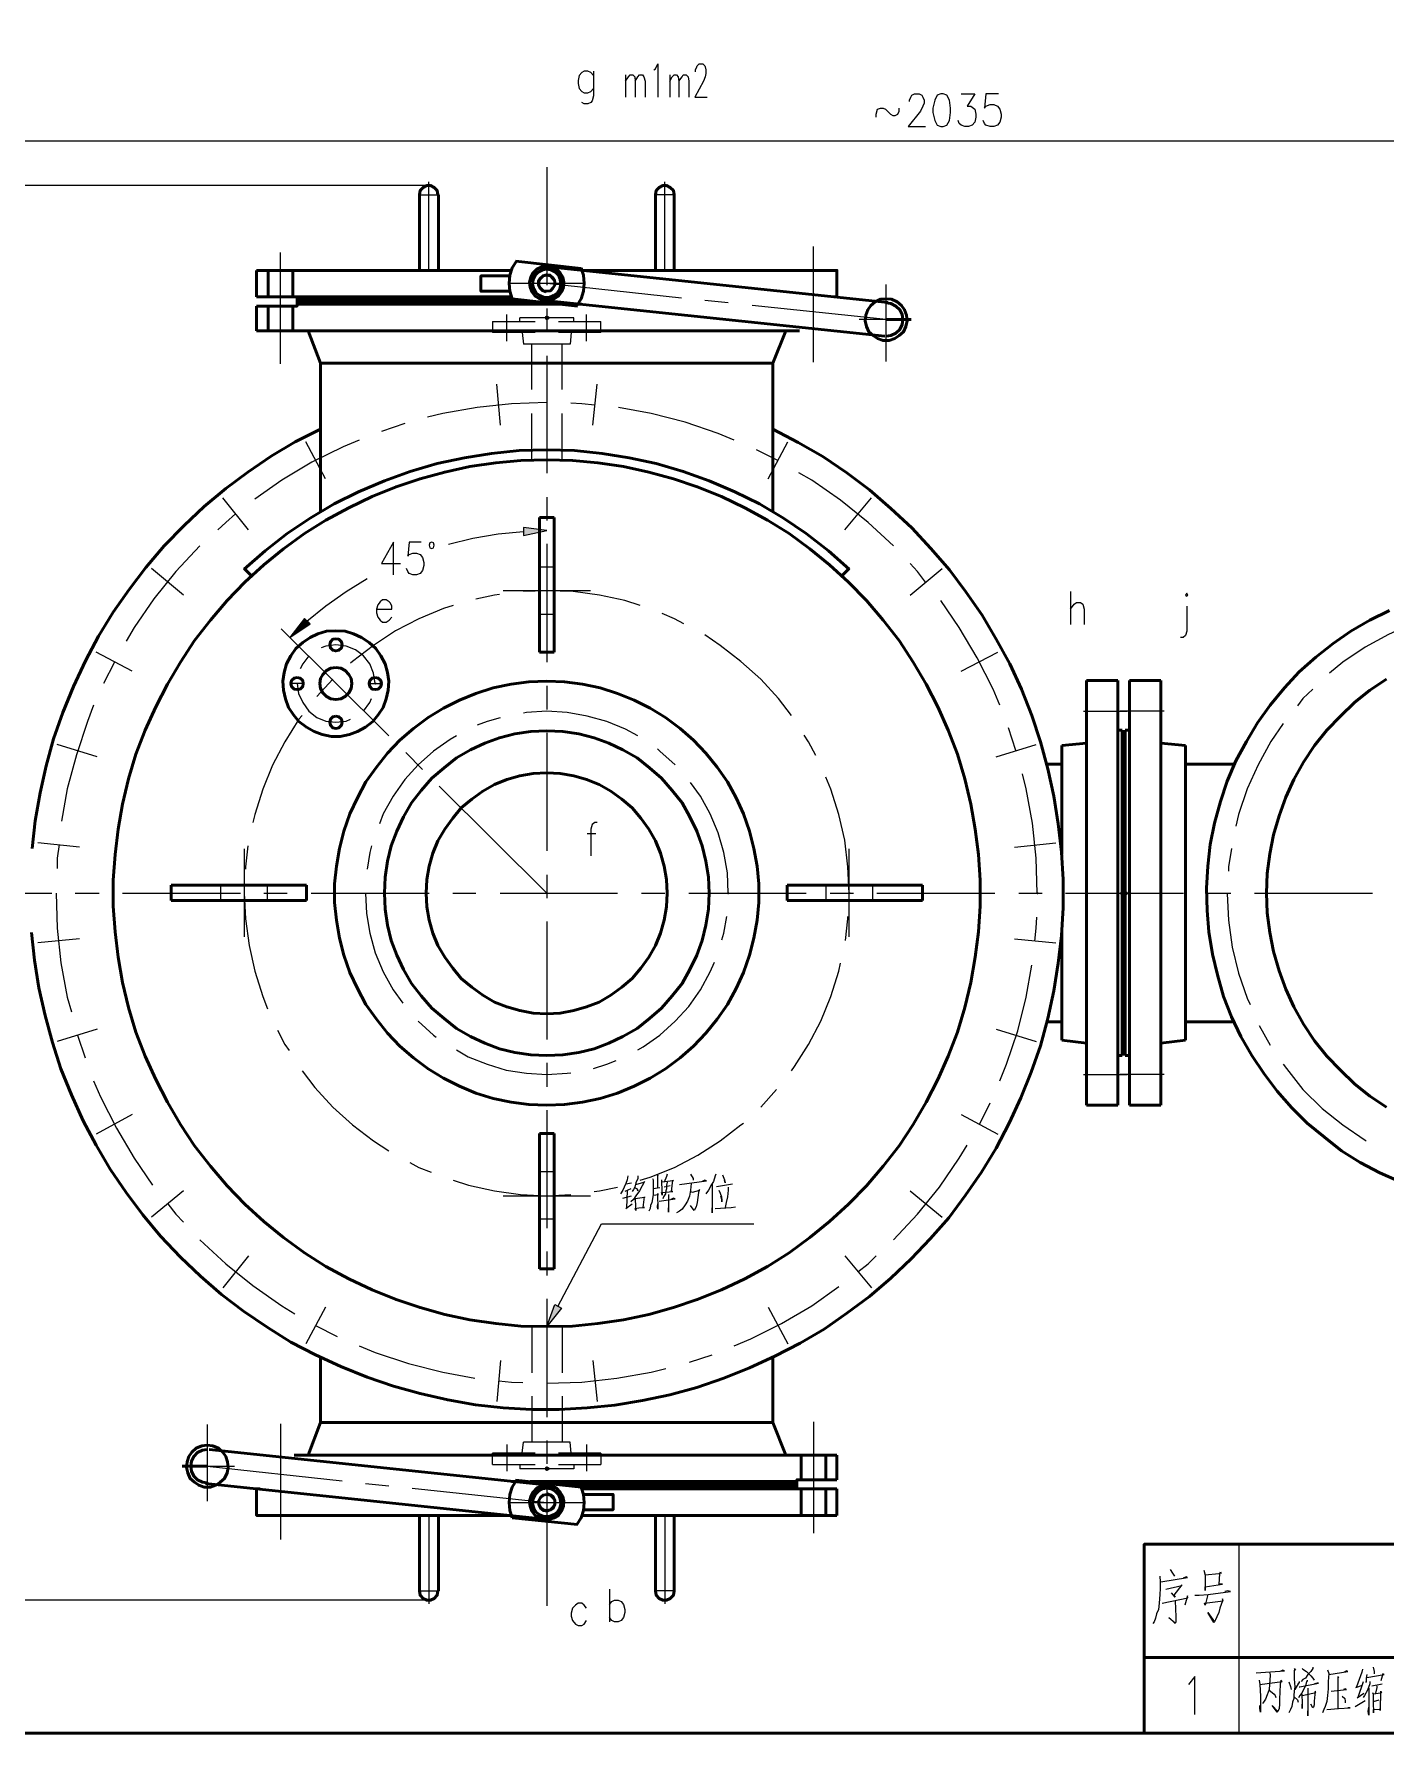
# Model space of a CAD drawing. Header units: millimetres. Extents: x -892 to 4698, y -3687 to 4524.
# Drawn here: x -79 to 1353, y -3685 to -1884 of the extents above; entities that cross this region are included whole.
import ezdxf

# ---------------------------------------------------------------- set-up
doc = ezdxf.new("R2010")
doc.units = ezdxf.units.MM
doc.layers.add('1', color=7, linetype='Continuous')

msp = doc.modelspace()

# ---------------------------------------------------------------- hatches: boundary and pattern name
h = msp.add_hatch(color=0)
h.dxf.hatch_style = 2
h.paths.add_polyline_path([(464.6, -2187.5), (462.6, -2186.2), (462.6, -2183.6), (464.6, -2182.3), (467.2, -2183.6), (467.2, -2186.2)])
h = msp.add_hatch(color=0)
h.dxf.hatch_style = 2
h.paths.add_polyline_path([(439.8, -2407.1), (439.8, -2415.6), (464.6, -2410.4)])
h = msp.add_hatch(color=0)
h.dxf.hatch_style = 2
h.paths.add_polyline_path([(213.7, -2509.4), (207.8, -2503.5), (192.2, -2523.7)])
h = msp.add_hatch(color=0)
h.dxf.hatch_style = 2
h.paths.add_polyline_path([(282.8, -2573.9), (282.1, -2573.3), (282.1, -2572), (282.8, -2571.3), (284.1, -2572), (284.1, -2573.3)])
h = msp.add_hatch(color=0)
h.dxf.hatch_style = 2
h.paths.add_polyline_path([(656.8, -2796.2), (656.2, -2795.5), (656.2, -2794.2), (656.8, -2793.6), (658.1, -2794.2), (658.1, -2795.5)])
h = msp.add_hatch(color=0)
h.dxf.hatch_style = 2
h.paths.add_polyline_path([(785.2, -2796.2), (784.6, -2795.5), (784.6, -2794.2), (785.2, -2793.6), (786.5, -2794.2), (786.5, -2795.5)])
h = msp.add_hatch(color=0)
h.dxf.hatch_style = 2
h.paths.add_polyline_path([(984.6, -2796.2), (984, -2795.5), (984, -2794.2), (984.6, -2793.6), (985.9, -2794.2), (985.9, -2795.5)])
h = msp.add_hatch(color=0)
h.dxf.hatch_style = 2
h.paths.add_polyline_path([(1074.6, -2797.5), (1072.6, -2796.2), (1072.6, -2793.6), (1074.6, -2792.3), (1077.2, -2793.6), (1077.2, -2796.2)])
h = msp.add_hatch(color=0)
h.dxf.hatch_style = 2
h.paths.add_polyline_path([(1077.8, -2797.5), (1075.9, -2796.2), (1075.9, -2793.6), (1077.8, -2792.3), (1080.4, -2793.6), (1080.4, -2796.2)])
h = msp.add_hatch(color=0)
h.dxf.hatch_style = 2
h.paths.add_polyline_path([(480.2, -3234.8), (464.6, -3254.3), (473.1, -3230.8)])
h = msp.add_hatch(color=0)
h.dxf.hatch_style = 2
h.paths.add_polyline_path([(464.6, -3407.5), (462.6, -3406.2), (462.6, -3403.5), (464.6, -3402.2), (467.2, -3403.5), (467.2, -3406.2)])

# ---------------------------------------------------------------- linework, layer by layer
at = {"layer": '1', "color": 0, "lineweight": 50}
for points in [[(-891.6, -3685.1), (-891.6, 4523.8), (4698, 4523.8), (4698, -3685.1), (-891.6, -3685.1)], [(349.2, -2054.5), (348.6, -2050), (345.3, -2046.7), (341.4, -2044.7), (337.5, -2044.7), (333.6, -2046.7), (330.3, -2050), (329.7, -2054.5)], [(599.5, -2054.5), (598.8, -2050), (595.6, -2046.7), (591.7, -2044.7), (587.8, -2044.7), (583.8, -2046.7), (580.6, -2050), (579.9, -2054.5)], [(329.7, -2134.7), (329.7, -2054.5)], [(349.9, -2134.7), (349.9, -2054.5)], [(579.9, -2134.7), (579.9, -2054.5)], [(599.5, -2134.7), (599.5, -2054.5)], [(432.6, -2124.9), (428.1, -2132.1), (425.5, -2139.9), (424.8, -2148.4), (425.5, -2156.8), (428.1, -2164.7)], [(501.1, -2132.7), (432, -2124.9)], [(157, -2162.7), (157, -2134.7)], [(427.4, -2134.7), (157, -2134.7)], [(169.4, -2162.7), (169.4, -2134.7)], [(195.4, -2162.7), (195.4, -2134.7)], [(425.5, -2140.5), (394.8, -2140.5), (394.8, -2156.8), (425.5, -2156.8)], [(464.6, -2130.1), (459.4, -2130.8), (454.2, -2133.4), (450.2, -2137.3), (447.6, -2141.9), (446.3, -2147.1), (447, -2152.3), (448.9, -2157.5), (452.2, -2162.1), (456.8, -2164.7), (462, -2166.6), (467.2, -2166.6), (472.4, -2164.7), (477, -2162.1), (480.2, -2157.5), (482.2, -2152.3), (482.8, -2147.1), (481.5, -2141.9), (478.9, -2137.3), (475, -2133.4), (469.8, -2130.8), (464.6, -2130.1)], [(480.2, -2141.9), (466.5, -2131.4), (450.9, -2138.6), (448.9, -2155.5), (462.6, -2166), (478.9, -2158.8)], [(464.6, -2133.4), (460, -2134), (455.5, -2136.6), (452.2, -2139.9), (450.2, -2144.5), (449.6, -2149.7), (450.9, -2154.2), (453.5, -2158.8), (457.4, -2161.4), (462, -2163.4), (467.2, -2163.4), (471.7, -2161.4), (475.7, -2158.8), (478.3, -2154.2), (479.6, -2149.7), (478.9, -2144.5), (477, -2139.9), (473.7, -2136.6), (469.1, -2134), (464.6, -2133.4)], [(464.6, -2139.9), (460.7, -2140.5), (458.1, -2143.2), (456.1, -2146.4), (456.1, -2150.3), (458.1, -2153.6), (460.7, -2156.2), (464.6, -2156.8), (468.5, -2156.2), (471.1, -2153.6), (473.1, -2150.3), (473.1, -2146.4), (471.1, -2143.2), (468.5, -2140.5), (464.6, -2139.9)], [(826.3, -2168.6), (466.5, -2130.8)], [(480.2, -2141.9), (478.9, -2158.8)], [(496.5, -2171.8), (501.1, -2164.7), (503.7, -2156.8), (504.3, -2148.4), (503.7, -2139.9), (501.1, -2132.1)], [(502.4, -2134.7), (772.2, -2134.7), (772.2, -2162.7), (768.9, -2162.7)], [(427.4, -2162.7), (157, -2162.7)], [(157, -2172.5), (200, -2172.5), (200, -2167.9)], [(157, -2198.6), (157, -2172.5)], [(169.4, -2198.6), (169.4, -2172.5)], [(195.4, -2198.6), (195.4, -2172.5)], [(200, -2166), (200, -2162.7)], [(454.2, -2167.9), (200, -2167.9), (200, -2166), (435.3, -2166)], [(224.8, -2170.5), (200, -2170.5)], [(482.8, -2170.5), (224.8, -2170.5)], [(497.2, -2172.5), (428.1, -2164.7)], [(823, -2204.4), (462.6, -2166.6)], [(501.7, -2170.5), (497.8, -2170.5)], [(824.3, -2164.7), (818.5, -2165.3), (812.6, -2167.9), (808, -2171.8), (804.8, -2176.4), (802.8, -2182.3), (802.2, -2188.1), (803.5, -2194), (806.1, -2199.9), (810.6, -2203.8), (815.2, -2207), (821.1, -2209), (827.6, -2209), (833.4, -2207), (838, -2203.8), (842.6, -2199.9), (845.2, -2194), (846.5, -2188.1), (845.8, -2182.3), (843.9, -2176.4), (840.6, -2171.8), (836, -2167.9), (830.2, -2165.3), (824.3, -2164.7)], [(824.3, -2204.4), (829.5, -2203.8), (834.7, -2201.2), (838.7, -2197.2), (841.3, -2192), (841.9, -2186.8), (841.3, -2181.6), (838.7, -2176.4), (834.7, -2172.5), (829.5, -2169.9), (824.3, -2169.2)], [(824.3, -2186.8), (851, -2186.8)], [(196.7, -2198.6), (157, -2198.6)], [(196.7, -2198.6), (464.6, -2198.6)], [(211.7, -2198.6), (224.8, -2233.1), (464.6, -2233.1), (704.4, -2233.1), (718.1, -2198.6)], [(732.4, -2198.6), (464.6, -2198.6)], [(224.8, -2390.8), (224.8, -2233.1)], [(704.4, -2390.8), (704.4, -2233.1)], [(-81.5, -2836.6), (-78.3, -2865.9), (-73.7, -2895.2), (-67.2, -2924.5), (-59.4, -2953.2), (-50.3, -2981.2), (-39.2, -3008.6), (-26.8, -3036), (-13.1, -3062.1), (1.9, -3087.5), (18.8, -3112.2), (36.4, -3135.7), (55.3, -3158.5), (76.2, -3180.7), (97.7, -3200.9), (119.8, -3220.4), (143.3, -3238), (168.1, -3255), (193.5, -3270.6), (219.5, -3284.3), (246.3, -3296.7), (274.3, -3307.7), (302.3, -3317.5), (330.3, -3325.3), (359.7, -3331.9), (389, -3337.1), (418.3, -3340.3), (448.3, -3342.3), (477.6, -3342.3), (507.6, -3340.3), (536.9, -3337.7), (566.2, -3332.5), (594.9, -3326.6), (623.6, -3318.8), (652.3, -3309.1), (679.6, -3298), (706.4, -3285.6), (733.1, -3271.9), (758.5, -3256.9), (782.6, -3240), (806.7, -3222.4), (829.5, -3202.8), (851, -3182.6), (871.2, -3161.1), (890.8, -3139), (908.4, -3114.8), (925.3, -3090.7), (941, -3065.3), (954.7, -3038.6), (967, -3011.9), (978.1, -2984.5), (987.9, -2956.5), (995.7, -2927.8), (1002.2, -2898.5), (1006.8, -2869.2), (1010.1, -2839.8), (1012, -2810.5), (1012, -2780.5), (1010.1, -2751.2), (1006.8, -2721.2), (1002.2, -2691.9), (995.7, -2663.2), (987.9, -2634.5), (978.8, -2606.5), (967.7, -2578.5), (955.3, -2551.8), (941, -2525.7), (926, -2500.3), (909, -2475.5), (891.4, -2452.1), (871.9, -2429.3), (851.7, -2407.7), (829.5, -2386.9), (806.7, -2367.3), (782.6, -2349.1), (757.2, -2332.1), (731.1, -2317.2), (704.4, -2302.8)], [(224.8, -2302.8), (198, -2316.5), (172.6, -2331.5), (147.9, -2348.4), (124.4, -2366), (101.6, -2384.9), (80.1, -2405.1), (59.2, -2426.6), (39.7, -2449.5), (22.1, -2472.9), (5.1, -2497), (-10.5, -2522.4), (-24.2, -2548.5), (-37.2, -2575.9), (-48.3, -2603.3), (-58.1, -2631.3), (-65.9, -2660), (-72.4, -2688.6), (-77.6, -2718), (-80.9, -2747.3)], [(464.6, -2335.4), (437.2, -2336.1), (410.5, -2338.7), (383.1, -2342.6), (356.4, -2348.4), (330.3, -2355.6), (304.9, -2364.1), (279.5, -2374.5), (254.7, -2386.2), (230.6, -2399.3), (207.8, -2413.6), (185.7, -2429.9), (164.8, -2446.8), (144.6, -2465.1), (125.7, -2484.6), (108.1, -2505.5), (91.2, -2527), (76.2, -2549.8), (62.5, -2573.3), (50.1, -2597.4), (39, -2622.2), (29.2, -2647.6), (21.4, -2673.6), (14.9, -2700.4), (10.3, -2727.1), (7.1, -2753.8), (5.1, -2781.2), (5.1, -2808.5), (7.1, -2835.9), (10.3, -2862.6), (14.9, -2889.4), (21.4, -2916.1), (29.2, -2942.1), (39, -2967.6), (50.1, -2992.3), (62.5, -3016.4), (76.2, -3039.9), (91.2, -3062.7), (108.1, -3084.2), (125.7, -3105.1), (144.6, -3124.6), (164.8, -3142.9), (185.7, -3159.8), (207.8, -3176.1), (230.6, -3190.4), (254.7, -3203.5), (279.5, -3215.2), (304.9, -3225.6), (330.3, -3234.1), (356.4, -3241.3), (383.1, -3247.1), (410.5, -3251), (437.2, -3253.7), (464.6, -3254.3), (492, -3253.7), (518.7, -3251), (546, -3247.1), (572.8, -3241.3), (598.8, -3234.1), (624.2, -3225.6), (649.7, -3215.2), (674.4, -3203.5), (698.5, -3190.4), (721.4, -3176.1), (743.5, -3159.8), (764.4, -3142.9), (784.6, -3124.6), (803.5, -3105.1), (821.1, -3084.2), (838, -3062.7), (853, -3039.9), (866.7, -3016.4), (879.1, -2992.3), (890.1, -2967.6), (899.9, -2942.1), (907.7, -2916.1), (914.3, -2889.4), (918.8, -2862.6), (922.1, -2835.9), (924, -2808.5), (924, -2781.2), (922.1, -2753.8), (918.8, -2727.1), (914.3, -2700.4), (907.7, -2673.6), (899.9, -2647.6), (890.1, -2622.2), (879.1, -2597.4), (866.7, -2573.3), (853, -2549.8), (838, -2527), (821.1, -2505.5), (803.5, -2484.6), (784.6, -2465.1), (764.4, -2446.8), (743.5, -2429.9), (721.4, -2413.6), (698.5, -2399.3), (674.4, -2386.2), (649.7, -2374.5), (624.2, -2364.1), (598.8, -2355.6), (572.8, -2348.4), (546, -2342.6), (518.7, -2338.7), (492, -2336.1), (464.6, -2335.4)], [(464.6, -2325), (435.3, -2325.6), (405.9, -2328.9), (377.3, -2333.5), (348.6, -2339.3), (319.9, -2347.8), (292.5, -2357.6), (265.2, -2369.3), (239.1, -2382.3), (213.7, -2397.3), (189.6, -2413.6), (166.1, -2431.9), (143.9, -2451.4)], [(785.2, -2451.4), (763.1, -2431.9), (739.6, -2413.6), (715.5, -2397.3), (690.1, -2382.3), (664, -2369.3), (636.6, -2357.6), (609.3, -2347.8), (580.6, -2339.3), (551.9, -2333.5), (523.2, -2328.9), (493.9, -2325.6), (464.6, -2325)], [(456.8, -2396.7), (472.4, -2396.7)], [(456.8, -2396.7), (456.8, -2539.4)], [(472.4, -2396.7), (472.4, -2539.4)], [(143.9, -2450.8), (151.1, -2457.9)], [(785.2, -2450.8), (778, -2457.9)], [(1358.1, -2495.1), (1337.2, -2505.5), (1317, -2517.2), (1298.1, -2530.3), (1279.9, -2544.6), (1262.3, -2560.2), (1246.6, -2577.2), (1231.6, -2595.4), (1217.9, -2614.3), (1206.2, -2633.9), (1195.1, -2654.7), (1186, -2676.2), (1178.8, -2697.8), (1172.3, -2720.6), (1167.8, -2743.4), (1165.2, -2766.2), (1163.9, -2789.6), (1164.5, -2813.1), (1166.5, -2835.9), (1170.4, -2859.4), (1175.6, -2881.5), (1182.1, -2904.3), (1190.6, -2925.8), (1200.4, -2946.7), (1212.1, -2966.9), (1225.1, -2986.5), (1238.8, -3004.7), (1254.4, -3022.3), (1270.7, -3038.6), (1289, -3053.6), (1307.2, -3067.9), (1326.8, -3080.3), (1347.6, -3091.4), (1368.5, -3100.5)], [(241, -2516.6), (231.3, -2517.2), (222.1, -2519.8), (213.7, -2523.7), (205.9, -2529), (198.7, -2535.5), (193.5, -2543.3), (188.9, -2551.8), (186.3, -2560.9), (185, -2570), (185.7, -2579.8), (187.6, -2588.9), (190.9, -2598), (196.1, -2605.9), (201.9, -2613), (209.8, -2618.9), (218.2, -2623.5), (226.7, -2626.7), (236.5, -2628.7), (245.6, -2628.7), (255.4, -2626.7), (263.9, -2623.5), (272.3, -2618.9), (280.1, -2613), (286, -2605.9), (291.2, -2598), (294.5, -2588.9), (296.4, -2579.8), (297.1, -2570), (295.8, -2560.9), (293.2, -2551.8), (288.6, -2543.3), (283.4, -2535.5), (276.2, -2529), (268.4, -2523.7), (259.9, -2519.8), (250.8, -2517.2), (241, -2516.6)], [(241, -2525.1), (237.8, -2525.7), (235.2, -2528.3), (234.5, -2531.6), (235.2, -2534.8), (237.8, -2537.4), (241, -2538.1), (244.3, -2537.4), (246.9, -2534.8), (247.6, -2531.6), (246.9, -2528.3), (244.3, -2525.7), (241, -2525.1)], [(456.8, -2539.4), (472.4, -2539.4)], [(241, -2555.7), (235.8, -2556.3), (231.3, -2558.9), (227.4, -2562.9), (224.8, -2567.4), (224.1, -2572.6), (224.8, -2577.8), (227.4, -2582.4), (231.3, -2586.3), (235.8, -2588.9), (241, -2589.6), (246.3, -2588.9), (250.8, -2586.3), (254.7, -2582.4), (257.3, -2577.8), (258, -2572.6), (257.3, -2567.4), (254.7, -2562.9), (250.8, -2558.9), (246.3, -2556.3), (241, -2555.7)], [(200, -2566.1), (196.7, -2566.8), (194.1, -2569.4), (193.5, -2572.6), (194.1, -2575.9), (196.7, -2578.5), (200, -2579.1), (203.2, -2578.5), (205.9, -2575.9), (206.5, -2572.6), (205.9, -2569.4), (203.2, -2566.8), (200, -2566.1)], [(464.6, -2570), (445.7, -2570.7), (426.8, -2573.3), (407.9, -2577.2), (389.6, -2583.1), (372, -2590.2), (355.1, -2598.7), (338.8, -2608.5), (323.2, -2620.2), (308.8, -2632.6), (295.8, -2646.3), (284.1, -2661.3), (273, -2676.9), (263.9, -2693.8), (256, -2710.8), (249.5, -2729), (245, -2747.3), (241.7, -2766.2), (239.7, -2785.1), (239.7, -2804.6), (241.7, -2823.5), (245, -2842.4), (249.5, -2860.7), (256, -2878.9), (263.9, -2895.9), (273, -2912.8), (284.1, -2928.5), (295.8, -2943.4), (308.8, -2957.1), (323.2, -2969.5), (338.8, -2981.2), (355.1, -2991), (372, -2999.5), (389.6, -3006.7), (407.9, -3012.5), (426.8, -3016.4), (445.7, -3019), (464.6, -3019.7), (483.5, -3019), (502.4, -3016.4), (521.3, -3012.5), (539.5, -3006.7), (557.1, -2999.5), (574.1, -2991), (590.4, -2981.2), (606, -2969.5), (620.3, -2957.1), (633.4, -2943.4), (645.1, -2928.5), (656.2, -2912.8), (665.3, -2895.9), (673.1, -2878.9), (679.6, -2860.7), (684.2, -2842.4), (687.5, -2823.5), (689.4, -2804.6), (689.4, -2785.1), (687.5, -2766.2), (684.2, -2747.3), (679.6, -2729), (673.1, -2710.8), (665.3, -2693.8), (656.2, -2676.9), (645.1, -2661.3), (633.4, -2646.3), (620.3, -2632.6), (606, -2620.2), (590.4, -2608.5), (574.1, -2598.7), (557.1, -2590.2), (539.5, -2583.1), (521.3, -2577.2), (502.4, -2573.3), (483.5, -2570.7), (464.6, -2570)], [(282.8, -2566.1), (279.5, -2566.8), (276.9, -2569.4), (276.2, -2572.6), (276.9, -2575.9), (279.5, -2578.5), (282.8, -2579.1), (286, -2578.5), (288.6, -2575.9), (289.3, -2572.6), (288.6, -2569.4), (286, -2566.8), (282.8, -2566.1)], [(1036.8, -3019.7), (1036.8, -2569.4)], [(1036.8, -2569.4), (1070, -2569.4)], [(1070, -2569.4), (1070, -3019.7)], [(1082.4, -2569.4), (1082.4, -3019.7)], [(1115.6, -2569.4), (1082.4, -2569.4)], [(1115.6, -3019.7), (1115.6, -2569.4)], [(1354.8, -2568.1), (1337.2, -2579.8), (1320.9, -2592.8), (1305.9, -2607.2), (1291.6, -2622.2), (1278.6, -2638.4), (1266.8, -2656), (1256.4, -2674.3), (1247.9, -2693.2), (1240.8, -2712.7), (1234.9, -2732.9), (1231, -2753.1), (1228.4, -2774), (1227.7, -2794.9), (1228.4, -2815.7), (1231, -2836.6), (1234.9, -2856.8), (1240.8, -2877), (1247.9, -2896.5), (1256.4, -2915.4), (1266.8, -2933.7), (1278.6, -2951.3), (1291.6, -2967.6), (1305.9, -2982.5), (1320.9, -2996.9), (1337.2, -3009.9), (1354.8, -3021.6)], [(241, -2607.2), (237.8, -2607.8), (235.2, -2610.4), (234.5, -2613.7), (235.2, -2616.9), (237.8, -2619.5), (241, -2620.2), (244.3, -2619.5), (246.9, -2616.9), (247.6, -2613.7), (246.9, -2610.4), (244.3, -2607.8), (241, -2607.2)], [(464.6, -2622.8), (447.6, -2623.5), (430.7, -2626.1), (414.4, -2630), (398.8, -2635.8), (383.8, -2643), (368.8, -2651.5), (355.7, -2661.9), (342.7, -2673), (331.6, -2686), (321.2, -2699.1), (312.7, -2714), (305.6, -2729), (299.7, -2744.7), (295.8, -2761), (293.2, -2777.9), (292.5, -2794.9), (293.2, -2811.8), (295.8, -2828.7), (299.7, -2845), (305.6, -2860.7), (312.7, -2875.7), (321.2, -2890.7), (331.6, -2903.7), (342.7, -2916.7), (355.7, -2927.8), (368.8, -2938.2), (383.8, -2946.7), (398.8, -2953.9), (414.4, -2959.7), (430.7, -2963.6), (447.6, -2966.3), (464.6, -2966.9), (481.5, -2966.3), (498.5, -2963.6), (514.8, -2959.7), (530.4, -2953.9), (545.4, -2946.7), (560.4, -2938.2), (573.4, -2927.8), (586.4, -2916.7), (597.5, -2903.7), (608, -2890.7), (616.4, -2875.7), (623.6, -2860.7), (629.5, -2845), (633.4, -2828.7), (636, -2811.8), (636.6, -2794.9), (636, -2777.9), (633.4, -2761), (629.5, -2744.7), (623.6, -2729), (616.4, -2714), (608, -2699.1), (597.5, -2686), (586.4, -2673), (573.4, -2661.9), (560.4, -2651.5), (545.4, -2643), (530.4, -2635.8), (514.8, -2630), (498.5, -2626.1), (481.5, -2623.5), (464.6, -2622.8)], [(1070, -2622.2), (1074.6, -2622.2)], [(1074.6, -2622.2), (1074.6, -2966.9)], [(1077.8, -2622.2), (1077.8, -2966.9)], [(1082.4, -2622.2), (1077.8, -2622.2)], [(1036.8, -2635.8), (1010.7, -2638.4)], [(1010.7, -2638.4), (1010.7, -2753.8)], [(1115.6, -2635.8), (1141.7, -2638.4)], [(1141.7, -2638.4), (1141.7, -2950.6)], [(995.1, -2658), (1010.7, -2658)], [(1193.8, -2658), (1141.7, -2658)], [(464.6, -2667.1), (450.2, -2667.8), (435.9, -2670.4), (422.2, -2674.3), (409.2, -2679.5), (396.8, -2686.7), (385.1, -2695.1), (374, -2704.3), (364.9, -2715.3), (356.4, -2727.1), (349.2, -2739.5), (344, -2752.5), (340.1, -2766.2), (337.5, -2780.5), (336.8, -2794.9), (337.5, -2809.2), (340.1, -2823.5), (344, -2837.2), (349.2, -2850.3), (356.4, -2862.6), (364.9, -2874.4), (374, -2885.4), (385.1, -2894.6), (396.8, -2903), (409.2, -2910.2), (422.2, -2915.4), (435.9, -2919.3), (450.2, -2921.9), (464.6, -2922.6), (478.9, -2921.9), (493.3, -2919.3), (506.9, -2915.4), (520, -2910.2), (532.4, -2903), (544.1, -2894.6), (555.2, -2885.4), (564.3, -2874.4), (572.8, -2862.6), (579.9, -2850.3), (585.1, -2837.2), (589.1, -2823.5), (591.7, -2809.2), (592.3, -2794.9), (591.7, -2780.5), (589.1, -2766.2), (585.1, -2752.5), (579.9, -2739.5), (572.8, -2727.1), (564.3, -2715.3), (555.2, -2704.3), (544.1, -2695.1), (532.4, -2686.7), (520, -2679.5), (506.9, -2674.3), (493.3, -2670.4), (478.9, -2667.8), (464.6, -2667.1)], [(66.4, -2802.7), (66.4, -2786.4)], [(66.4, -2786.4), (209.8, -2786.4)], [(209.8, -2802.7), (209.8, -2786.4)], [(719.4, -2786.4), (719.4, -2802.7)], [(862.8, -2786.4), (719.4, -2786.4)], [(862.8, -2786.4), (862.8, -2802.7)], [(66.4, -2802.7), (209.8, -2802.7)], [(862.8, -2802.7), (719.4, -2802.7)], [(1010.7, -2835.3), (1010.7, -2950.6)], [(995.1, -2931.1), (1010.7, -2931.1)], [(1193.2, -2931.1), (1141.7, -2931.1)], [(1036.8, -2953.9), (1010.7, -2950.6)], [(1115.6, -2953.9), (1141.7, -2950.6)], [(1070, -2966.9), (1074.6, -2966.9)], [(1082.4, -2966.9), (1077.8, -2966.9)], [(1070, -3019.7), (1036.8, -3019.7)], [(1082.4, -3019.7), (1115.6, -3019.7)], [(472.4, -3049.7), (456.8, -3049.7)], [(456.8, -3193), (456.8, -3049.7)], [(472.4, -3193), (472.4, -3049.7)], [(472.4, -3193), (456.8, -3193)], [(224.8, -3286.9), (224.8, -3356)], [(704.4, -3286.9), (704.4, -3356)], [(718.1, -3390.5), (704.4, -3356), (464.6, -3356), (224.8, -3356), (211.7, -3390.5)], [(104.8, -3380.1), (99, -3380.7), (93.1, -3383.3), (88.5, -3387.3), (85.3, -3391.8), (83.3, -3397.7), (82.7, -3403.5), (84, -3409.4), (86.6, -3415.3), (91.2, -3419.2), (95.7, -3422.4), (101.6, -3424.4), (108.1, -3424.4), (114, -3422.4), (118.5, -3419.2), (123.1, -3415.3), (125.7, -3409.4), (127, -3403.5), (126.3, -3397.7), (124.4, -3391.8), (121.1, -3387.3), (116.6, -3383.3), (110.7, -3380.7), (104.8, -3380.1)], [(104.8, -3384.6), (99.6, -3385.3), (94.4, -3387.9), (90.5, -3391.8), (87.9, -3397), (87.2, -3402.2), (87.9, -3407.5), (90.5, -3412.7), (94.4, -3416.6), (99.6, -3419.2), (104.8, -3419.8)], [(106.8, -3384.6), (466.5, -3422.4)], [(104.8, -3402.2), (78.1, -3402.2)], [(196.7, -3390.5), (464.6, -3390.5)], [(732.4, -3390.5), (464.6, -3390.5)], [(732.4, -3390.5), (772.2, -3390.5)], [(734.4, -3390.5), (734.4, -3416.6)], [(760.5, -3390.5), (760.5, -3416.6)], [(772.2, -3390.5), (772.2, -3416.6)], [(102.9, -3420.5), (462.6, -3458.3)], [(432.6, -3417.2), (428.1, -3424.4), (425.5, -3432.2), (424.8, -3440.7), (425.5, -3449.2), (428.1, -3457)], [(427.4, -3418.5), (431.3, -3418.5)], [(432, -3417.2), (501.1, -3424.4)], [(447, -3418.5), (704.4, -3418.5)], [(475, -3421.8), (729.8, -3421.8), (729.8, -3423.7), (494.6, -3423.7)], [(704.4, -3418.5), (729.8, -3418.5)], [(772.2, -3416.6), (729.8, -3416.6), (729.8, -3421.8)], [(427.4, -3454.4), (157, -3454.4), (157, -3426.4), (160.9, -3426.4)], [(464.6, -3422.4), (459.4, -3423.1), (454.2, -3425.7), (450.2, -3429.6), (447.6, -3434.2), (446.3, -3439.4), (447, -3444.6), (448.9, -3449.8), (452.2, -3454.4), (456.8, -3457), (462, -3458.9), (467.2, -3458.9), (472.4, -3457), (477, -3454.4), (480.2, -3449.8), (482.2, -3444.6), (482.8, -3439.4), (481.5, -3434.2), (478.9, -3429.6), (475, -3425.7), (469.8, -3423.1), (464.6, -3422.4)], [(448.9, -3447.9), (462.6, -3457.6), (478.9, -3450.5), (480.2, -3433.5), (466.5, -3423.1), (450.9, -3430.3)], [(448.9, -3447.9), (450.9, -3430.3)], [(464.6, -3425.7), (460, -3426.4), (455.5, -3429), (452.2, -3432.2), (450.2, -3436.8), (449.6, -3442), (450.9, -3446.6), (453.5, -3451.1), (457.4, -3453.7), (462, -3455.7), (467.2, -3455.7), (471.7, -3453.7), (475.7, -3451.1), (478.3, -3446.6), (479.6, -3442), (478.9, -3436.8), (477, -3432.2), (473.7, -3429), (469.1, -3426.4), (464.6, -3425.7)], [(464.6, -3432.2), (460.7, -3432.9), (458.1, -3435.5), (456.1, -3438.7), (456.1, -3442.6), (458.1, -3445.9), (460.7, -3448.5), (464.6, -3449.2), (468.5, -3448.5), (471.1, -3445.9), (473.1, -3442.6), (473.1, -3438.7), (471.1, -3435.5), (468.5, -3432.9), (464.6, -3432.2)], [(496.5, -3464.2), (501.1, -3457), (503.7, -3449.2), (504.3, -3440.7), (503.7, -3432.2), (501.1, -3424.4)], [(502.4, -3426.4), (772.2, -3426.4)], [(503.7, -3448.5), (535, -3448.5), (535, -3432.2), (503.7, -3432.2)], [(729.8, -3423.7), (729.8, -3426.4)], [(734.4, -3426.4), (734.4, -3454.4)], [(760.5, -3426.4), (760.5, -3454.4)], [(772.2, -3426.4), (772.2, -3454.4)], [(329.7, -3454.4), (329.7, -3534.5)], [(349.9, -3454.4), (349.9, -3534.5)], [(428.1, -3457), (497.2, -3464.2)], [(502.4, -3454.4), (772.2, -3454.4)], [(579.9, -3454.4), (579.9, -3534.5)], [(599.5, -3454.4), (599.5, -3534.5)], [(1098, -3685.1), (1098, -3485), (2898, -3485)], [(329.7, -3534.5), (330.3, -3539.1), (333.6, -3542.4), (337.5, -3544.3), (341.4, -3544.3), (345.3, -3542.4), (348.6, -3539.1), (349.2, -3534.5)], [(579.9, -3534.5), (580.6, -3539.1), (583.8, -3542.4), (587.8, -3544.3), (591.7, -3544.3), (595.6, -3542.4), (598.8, -3539.1), (599.5, -3534.5)], [(1098, -3604.9), (2898, -3604.9)]]:
    msp.add_lwpolyline(points, dxfattribs=at)
at = {"layer": '1', "color": 0, "lineweight": 25}
for points in [[(514.1, -1928.1), (511.5, -1924.8), (508.2, -1923.5), (504.3, -1923.5), (501.7, -1924.8), (499.1, -1928.1), (497.8, -1933.3), (497.8, -1936.6), (499.1, -1941.8), (501.7, -1945), (504.3, -1946.3), (508.2, -1946.3), (511.5, -1945), (514.1, -1941.8)], [(514.1, -1923.5), (514.1, -1949.6), (512.8, -1954.8), (511.5, -1956.8), (508.2, -1958.1), (504.3, -1958.1), (501.7, -1956.8)], [(578, -1922.2), (579.9, -1920.9), (582.5, -1915.7), (582.5, -1950.9)], [(622.3, -1924.2), (622.3, -1922.2), (623.6, -1919), (624.2, -1917.7), (626.2, -1915.7), (630.1, -1915.7), (632.1, -1917.7), (632.7, -1919), (633.4, -1922.2), (633.4, -1926.1), (632.7, -1929.4), (630.8, -1934), (621.6, -1950.9), (634.7, -1950.9)], [(548, -1927.4), (548, -1950.9)], [(548, -1934), (551.3, -1929.4), (553.2, -1927.4), (555.8, -1927.4), (557.8, -1929.4), (558.4, -1934), (558.4, -1950.9)], [(558.4, -1934), (561, -1929.4), (563, -1927.4), (566.2, -1927.4), (567.5, -1929.4), (568.9, -1934), (568.9, -1950.9)], [(594.9, -1927.4), (594.9, -1950.9)], [(594.9, -1934), (597.5, -1929.4), (599.5, -1927.4), (602.1, -1927.4), (604, -1929.4), (604.7, -1934), (604.7, -1950.9)], [(604.7, -1934), (608, -1929.4), (609.3, -1927.4), (612.5, -1927.4), (614.5, -1929.4), (615.1, -1934), (615.1, -1950.9)], [(813.9, -1972.4), (813.9, -1969.2), (815.2, -1963.9), (818.5, -1962.6), (821.1, -1962.6), (823.7, -1963.9), (828.9, -1969.2), (831.5, -1970.5), (834.1, -1970.5), (836.7, -1969.2), (838, -1965.9), (838, -1962.6)], [(849.1, -1955.5), (849.1, -1954.2), (850.4, -1950.9), (851.7, -1948.9), (854.3, -1947.6), (859.5, -1947.6), (862.1, -1948.9), (863.4, -1950.9), (864.7, -1954.2), (864.7, -1957.4), (863.4, -1960.7), (860.8, -1965.9), (847.8, -1982.2), (866, -1982.2)], [(882.3, -1947.6), (878.4, -1948.9), (875.8, -1954.2), (873.8, -1962.6), (873.8, -1967.2), (875.8, -1975.7), (878.4, -1980.9), (882.3, -1982.2), (884.9, -1982.2), (888.8, -1980.9), (891.4, -1975.7), (892.7, -1967.2), (892.7, -1962.6), (891.4, -1954.2), (888.8, -1948.9), (884.9, -1947.6), (882.3, -1947.6)], [(903.8, -1947.6), (918.2, -1947.6), (910.3, -1960.7), (914.3, -1960.7), (916.9, -1962.6), (918.2, -1963.9), (919.5, -1969.2), (919.5, -1972.4), (918.2, -1977.6), (915.6, -1980.9), (911.6, -1982.2), (907.7, -1982.2), (903.8, -1980.9), (901.9, -1978.9), (900.6, -1975.7)], [(943.6, -1947.6), (929.9, -1947.6), (928.6, -1962.6), (929.9, -1960.7), (934.5, -1958.7), (938.4, -1958.7), (942.3, -1960.7), (944.9, -1963.9), (946.2, -1969.2), (946.2, -1972.4), (944.9, -1977.6), (942.3, -1980.9), (938.4, -1982.2), (934.5, -1982.2), (929.9, -1980.9), (928.6, -1978.9), (927.3, -1975.7)], [(-120, -1997.2), (1884.6, -1997.2)], [(464.6, -2025.2), (464.6, -2150.3)], [(339.5, -2044.7), (-486.9, -2044.7)], [(339.5, -2134.7), (339.5, -2040.8)], [(339.5, -2134.7), (339.5, -2042.8)], [(589.7, -2134.7), (589.7, -2040.8)], [(329.7, -2054.5), (349.9, -2054.5)], [(599.5, -2054.5), (579.9, -2054.5)], [(182.4, -2233.7), (182.4, -2115.8)], [(747.4, -2231.8), (747.4, -2109.3)], [(474.4, -2149.7), (473.7, -2145.1), (471.7, -2141.9), (468.5, -2139.2), (463.9, -2138.6), (460, -2139.9), (456.8, -2142.5), (454.8, -2145.8), (454.8, -2150.3), (456.8, -2154.2), (459.4, -2156.8), (463.3, -2158.1)], [(504.3, -2148.4), (424.8, -2148.4)], [(607.3, -2164), (464.6, -2148.4)], [(824.3, -2231.1), (824.3, -2149.7)], [(464.6, -2175.1), (464.6, -2199.9)], [(656.8, -2169.2), (632.1, -2166.6)], [(824.3, -2186.8), (682.2, -2171.8)], [(407.2, -2188.8), (452.2, -2188.8)], [(407.2, -2188.8), (407.2, -2200.5)], [(422.2, -2209.6), (422.2, -2181.6)], [(493.3, -2184.9), (435.9, -2184.9)], [(435.9, -2188.8), (435.9, -2184.9)], [(477, -2188.8), (521.9, -2188.8)], [(493.3, -2188.8), (493.3, -2184.9)], [(506.9, -2209.6), (506.9, -2181.6)], [(521.9, -2200.5), (521.9, -2188.8)], [(851, -2186.8), (795.6, -2186.8)], [(452.2, -2200.5), (407.2, -2200.5)], [(438.5, -2200.5), (439.8, -2212.9)], [(489.3, -2212.9), (439.8, -2212.9)], [(448.9, -2261.1), (448.9, -2212.9)], [(521.9, -2200.5), (477, -2200.5)], [(480.9, -2261.1), (480.9, -2212.9)], [(490.6, -2200.5), (489.3, -2212.9)], [(464.6, -2225.3), (464.6, -2349.7)], [(415.7, -2298.9), (411.8, -2255.2)], [(513.5, -2298.9), (518, -2255.2)], [(464.6, -2274.8), (427.4, -2276.1), (390.9, -2280), (354.4, -2286.5), (338.1, -2290.4)], [(448.9, -2334.8), (448.9, -2286.5)], [(480.9, -2334.8), (480.9, -2286.5)], [(515.4, -2277.4), (501.7, -2276.1), (490, -2275.5)], [(663.3, -2314.6), (646.4, -2307.4), (611.2, -2295.7), (575.4, -2286.5), (540.8, -2280)], [(314, -2297), (289.3, -2305.4)], [(265.8, -2314.6), (248.9, -2321.7), (215.6, -2338), (183.7, -2356.9), (155, -2377.1)], [(230, -2355.6), (209.1, -2316.5)], [(699.2, -2355.6), (720, -2316.5)], [(709.6, -2336.1), (686.8, -2325)], [(832.1, -2426.6), (805.4, -2401.9), (776.1, -2378.4), (745.5, -2356.9), (731.8, -2349.1)], [(148.5, -2409.7), (121.1, -2375.8)], [(464.6, -2375.2), (464.6, -2399.9)], [(780.7, -2409.7), (808.7, -2375.8)], [(134.8, -2392.8), (124.4, -2401.9), (115.9, -2409.7)], [(439.8, -2411.7), (413.1, -2414.3), (386.4, -2418.8), (360.3, -2425.3)], [(439.8, -2407.1), (439.8, -2415.6), (464.6, -2410.4), (439.8, -2407.1)], [(97, -2426.6), (71.6, -2454), (48.1, -2482.7), (27.3, -2513.3), (18.8, -2527.7)], [(302.3, -2457.3), (302.3, -2422.7), (289.3, -2445.5), (309.5, -2445.5)], [(331.6, -2422.7), (318.6, -2422.7), (317.3, -2437.7), (318.6, -2435.8), (322.5, -2434.5), (326.4, -2434.5), (330.3, -2435.8), (332.9, -2439), (334.2, -2444.2), (334.2, -2447.5), (332.9, -2452.7), (330.3, -2456), (326.4, -2457.3), (322.5, -2457.3), (318.6, -2456), (317.3, -2454), (316, -2450.8)], [(342.7, -2422.7), (340.8, -2423.4), (340.1, -2426), (340.8, -2428.6), (342.7, -2429.3), (344.7, -2428.6), (345.3, -2426), (344.7, -2423.4), (342.7, -2422.7)], [(464.6, -2424.7), (464.6, -2549.8)], [(456.8, -2448.8), (472.4, -2448.8)], [(866, -2465.1), (857.6, -2454), (849.7, -2445.5)], [(79.4, -2478.8), (45.5, -2450.8)], [(274.3, -2461.8), (252.1, -2475.5), (230.6, -2490.5), (210.4, -2506.8)], [(849.7, -2478.8), (883.6, -2450.8)], [(284.1, -2493.8), (300.4, -2493.8), (300.4, -2490.5), (299, -2487.3), (297.7, -2486), (294.5, -2484), (290.6, -2484), (288, -2486), (285.4, -2489.2), (284.1, -2493.8), (284.1, -2497.7), (285.4, -2502.2), (288, -2505.5), (290.6, -2507.5), (294.5, -2507.5), (297.7, -2505.5), (300.4, -2502.2)], [(414.4, -2478.1), (409.2, -2478.8), (389.6, -2483.3)], [(510.9, -2474.2), (418.3, -2474.2)], [(563.6, -2489.9), (547.3, -2484.6), (520.6, -2478.8), (492.6, -2474.9), (464.6, -2474.2), (439.8, -2474.9)], [(944.9, -2595.4), (937.7, -2578.5), (920.8, -2545.3), (901.9, -2513.3), (882.3, -2484.6)], [(1019.8, -2474.9), (1019.8, -2510.1)], [(1141.7, -2478.8), (1143, -2480.1), (1144.3, -2478.8), (1143, -2476.8), (1141.7, -2478.8)], [(365.5, -2489.9), (355.1, -2493.1), (329, -2504.2), (304.3, -2516.6), (280.8, -2532.2), (258.6, -2549.2), (256.7, -2551.1)], [(456.8, -2499), (472.4, -2499)], [(609.9, -2509.4), (600.1, -2504.2), (587.1, -2498.3)], [(1019.8, -2493.8), (1023.7, -2488.6), (1026.3, -2486.6), (1030.3, -2486.6), (1032.9, -2488.6), (1034.2, -2493.8), (1034.2, -2510.1)], [(1143, -2490.5), (1143, -2517.2), (1141.7, -2521.8), (1139.1, -2523.7), (1136.5, -2523.7)], [(297.1, -2628), (183, -2514.6)], [(213.7, -2509.4), (207.8, -2503.5), (192.2, -2523.7), (213.7, -2509.4)], [(724, -2606.5), (710.3, -2588.3), (691.4, -2568.1), (670.5, -2549.2), (648.4, -2532.2), (632.1, -2521.1)], [(1398.5, -2503.5), (1382.8, -2508.8), (1356.8, -2520.5), (1332, -2534.2), (1308.5, -2549.8), (1294.2, -2561.5)], [(25.3, -2559.6), (-13.1, -2539.4)], [(282.8, -2572.6), (280.8, -2561.5), (276.9, -2551.8), (270.4, -2543.3), (261.9, -2536.8), (252.1, -2532.9), (241, -2531.6), (230.6, -2532.9), (225.4, -2534.8)], [(903.8, -2559.6), (942.9, -2539.4)], [(6.4, -2549.8), (-5.3, -2572.6)], [(212.4, -2543.3), (205.9, -2551.8), (203.2, -2557)], [(207.8, -2572.6), (192.8, -2572.6)], [(200, -2572.6), (201.3, -2583.1), (205.9, -2592.8), (212.4, -2602), (220.8, -2608.5), (230.6, -2612.4), (241, -2613.7), (252.1, -2612.4), (256.7, -2610.4)], [(237.8, -2568.1), (220.8, -2586.3)], [(274.9, -2572.6), (289.9, -2572.6)], [(464.6, -2575.2), (464.6, -2600)], [(270.4, -2602), (276.9, -2592.8), (278.8, -2588.3)], [(1276.6, -2578.5), (1266.2, -2588.3), (1260.3, -2596.1)], [(-15.7, -2595.4), (-22.2, -2613), (-34, -2648.2), (-43.7, -2684.1), (-49.6, -2718.6)], [(205.2, -2606.5), (201.9, -2610.4), (187, -2634.5), (173.9, -2659.3), (163.5, -2684.7), (155, -2711.4), (153.1, -2719.9)], [(415.1, -2609.1), (401.4, -2613), (390.9, -2616.9)], [(561, -2628), (548, -2620.9), (528.4, -2613), (507.6, -2607.2), (486.1, -2603.3), (464.6, -2602), (443.1, -2603.3), (439.8, -2603.9)], [(1033.5, -2602), (1079.8, -2602)], [(1118.9, -2602), (1072.6, -2602)], [(368.8, -2628), (362.3, -2631.9), (344.7, -2644.3), (328.4, -2658.7), (314, -2674.3), (301.7, -2691.9), (291.2, -2710.8), (287.3, -2721.2)], [(464.6, -2624.8), (464.6, -2749.9)], [(750, -2648.9), (742.2, -2634.5), (737.6, -2627.4)], [(961.8, -2643.7), (954, -2619.5)], [(1245.3, -2615), (1232.3, -2633.9), (1218.6, -2658.7), (1206.9, -2684.1), (1197.7, -2711.4), (1195.1, -2723.8)], [(-11.8, -2650.2), (-54.2, -2637.1)], [(332.9, -2663.9), (315.3, -2645.6)], [(600.8, -2658.7), (584.5, -2644.3), (581.9, -2641.7)], [(941, -2650.2), (983.3, -2637.1)], [(464.6, -2794.9), (350.5, -2681.5)], [(656.8, -2794.9), (656.2, -2773.4), (652.3, -2751.8), (646.4, -2731), (637.9, -2710.8), (627.5, -2691.9), (617.1, -2677.6)], [(785.2, -2794.9), (783.9, -2766.8), (780.7, -2738.8), (774.1, -2711.4), (765.7, -2684.7), (760.5, -2671.7)], [(984.6, -2794.9), (983.3, -2757.7), (979.4, -2720.6), (972.9, -2684.1), (969, -2668.4)], [(507.6, -2731.6), (516.7, -2731.6)], [(518, -2719.9), (515.4, -2719.9), (512.8, -2721.9), (511.5, -2727.1), (511.5, -2755.1)], [(-30.7, -2746), (-75, -2741.4)], [(-52.2, -2743.4), (-54.2, -2757.7), (-54.2, -2768.8)], [(143.9, -2747.9), (143.9, -2841.1)], [(147.9, -2744.7), (145.2, -2766.8), (145.2, -2769.4)], [(278.8, -2744.7), (276.9, -2751.8), (274.3, -2769.4)], [(785.2, -2841.1), (785.2, -2747.9)], [(960.5, -2746), (1004.2, -2741.4)], [(1190.6, -2747.3), (1187.3, -2766.8), (1187.3, -2771.4)], [(119.2, -2802.7), (119.2, -2786.4)], [(168.7, -2802.7), (168.7, -2786.4)], [(464.6, -2775.3), (464.6, -2800.1)], [(760.5, -2786.4), (760.5, -2802.7)], [(810, -2786.4), (810, -2802.7)], [(-207.3, -2794.9), (-60, -2794.9)], [(-55.5, -2794.9), (-54.2, -2832), (-50.3, -2868.5), (-43.7, -2905), (-39.2, -2920.6)], [(-35.3, -2794.9), (-9.9, -2794.9)], [(14.9, -2794.9), (140, -2794.9)], [(143.9, -2794.9), (145.2, -2822.2), (149.2, -2850.3), (155, -2877.6), (163.5, -2904.3), (168.7, -2917.4)], [(164.8, -2794.9), (189.6, -2794.9)], [(215, -2794.9), (340.1, -2794.9)], [(272.3, -2794.9), (273.6, -2816.4), (276.9, -2837.2), (282.8, -2858.1), (291.2, -2878.3), (301.7, -2897.2), (312.1, -2911.5)], [(364.9, -2794.9), (389.6, -2794.9)], [(415.1, -2794.9), (539.5, -2794.9)], [(564.9, -2794.9), (589.7, -2794.9)], [(615.1, -2794.9), (739.6, -2794.9)], [(765, -2794.9), (789.8, -2794.9)], [(814.5, -2794.9), (939.7, -2794.9)], [(965.1, -2794.9), (989.9, -2794.9)], [(1014.6, -2794.9), (1139.7, -2794.9)], [(1164.5, -2794.9), (1189.9, -2794.9)], [(1186, -2795.5), (1187.3, -2823.5), (1191.2, -2852.2), (1197.7, -2879.6), (1206.9, -2906.3), (1210.1, -2912.8)], [(1214.7, -2794.9), (1339.8, -2794.9)], [(464.6, -2824.8), (464.6, -2950)], [(650.3, -2844.4), (652.3, -2837.2), (655.5, -2819.6)], [(781.3, -2845), (783.9, -2822.2), (783.9, -2819.6)], [(982, -2845.7), (983.3, -2832), (984, -2820.3)], [(-30.7, -2843.1), (-75, -2847.6)], [(960.5, -2843.1), (1004.2, -2847.6)], [(561, -2961), (566.9, -2957.8), (584.5, -2945.4), (600.8, -2930.4), (615.1, -2914.8), (627.5, -2897.2), (637.9, -2878.3), (642.5, -2867.8)], [(724, -2983.2), (727.2, -2978.6), (742.2, -2955.2), (755.2, -2930.4), (765.7, -2904.3), (774.1, -2877.6), (776.1, -2869.2)], [(944.9, -2993.6), (952.1, -2976), (963.8, -2940.8), (972.9, -2905), (978.8, -2871.1)], [(328.4, -2930.4), (344.7, -2945.4), (347.3, -2947.4)], [(1219.9, -2935), (1231.6, -2955.8)], [(-11.8, -2938.9), (-54.2, -2951.9)], [(-32.7, -2945.4), (-24.8, -2969.5)], [(179.1, -2940.2), (187, -2955.2), (191.5, -2961.7)], [(941, -2938.9), (983.3, -2951.9)], [(368.8, -2961), (381.2, -2968.2), (401.4, -2976), (421.6, -2982.5), (443.1, -2985.8), (464.6, -2987.1), (486.1, -2985.8), (490, -2985.2)], [(205.2, -2983.2), (218.9, -3000.8), (237.8, -3021.6), (258.6, -3040.5), (280.8, -3057.5), (297.1, -3067.9)], [(464.6, -2974.7), (464.6, -3000.1)], [(514.1, -2980.6), (528.4, -2976), (538.2, -2972.1)], [(1033.5, -2987.1), (1079.8, -2987.1)], [(1118.9, -2987.1), (1072.6, -2987.1)], [(1245.3, -2976), (1248.6, -2980.6), (1266.2, -3002.8), (1286.4, -3023), (1308.5, -3040.5), (1332, -3056.8), (1333.3, -3057.5)], [(-15.7, -2993.6), (-8.6, -3010.6), (8.4, -3043.8), (27.3, -3075.7), (46.8, -3104.4)], [(691.4, -3021.6), (708.3, -3002.8)], [(464.6, -3024.9), (464.6, -3150)], [(923.4, -3039.9), (934.5, -3017.1)], [(25.3, -3029.5), (-13.1, -3050.3)], [(563.6, -3099.2), (574.1, -3095.9), (600.1, -3085.5), (624.9, -3072.5), (648.4, -3057.5), (670.5, -3040.5), (673.1, -3038.6)], [(903.8, -3029.5), (942.9, -3050.3)], [(832.1, -3162.4), (857.6, -3135), (881, -3106.4), (901.9, -3075.7), (910.3, -3062.1)], [(319.3, -3080.3), (329, -3085.5), (342.1, -3090.7)], [(472.4, -3090.1), (456.8, -3090.1)], [(550.6, -3094.6), (550, -3098.6), (548.6, -3102.5), (546.7, -3106.4), (545.4, -3109.6), (542.8, -3113.5)], [(561, -3094.6), (561, -3097.2), (559.1, -3101.8), (557.8, -3106.4), (556.5, -3109), (555.2, -3110.9)], [(576.7, -3097.2), (577.3, -3098.6), (577.3, -3104.4), (577.3, -3109.6), (577.3, -3114.2), (576.7, -3118.8), (576, -3122.7), (574.7, -3125.9), (574.1, -3129.2), (572.8, -3131.8)], [(581.9, -3093.3), (582.5, -3094.6), (581.9, -3094.6), (581.9, -3107.7)], [(592.3, -3092.7), (591.7, -3095.3), (589.1, -3101.2)], [(617.1, -3092.7), (619.7, -3097.2), (619.7, -3099.2)], [(643.8, -3092.7), (643.1, -3094.6), (641.2, -3100.5), (639.2, -3103.8), (636, -3109.6), (633.4, -3113.5)], [(651, -3093.3), (652.9, -3098.6), (653.6, -3101.8), (652.9, -3099.2)], [(79.4, -3110.3), (45.5, -3138.3)], [(365.5, -3099.2), (381.8, -3104.4), (409.2, -3110.3), (436.6, -3114.2), (464.6, -3115.5), (490, -3114.2)], [(418.3, -3115.5), (510.9, -3115.5)], [(514.8, -3110.9), (520.6, -3110.3), (539.5, -3106.4)], [(545.4, -3118.1), (554.5, -3115.5)], [(553.9, -3108.3), (547.3, -3110.9)], [(548.6, -3103.1), (554.5, -3101.8)], [(550, -3110.3), (549.3, -3128.5), (548.6, -3129.2), (555.2, -3124)], [(559.1, -3103.8), (567.5, -3101.2), (568.2, -3100.5), (565.6, -3105.1), (563, -3110.3), (559.1, -3115.5), (556.5, -3119.4), (553.9, -3122)], [(558.4, -3107), (560.4, -3108.3), (561, -3110.3), (560.4, -3108.3)], [(584.5, -3107), (577.3, -3108.3)], [(577.3, -3114.8), (583.2, -3114.2), (581.9, -3113.5), (582.5, -3129.8), (581.9, -3127.2), (582.5, -3124)], [(586.4, -3098.6), (586.4, -3101.8), (587.1, -3114.8), (586.4, -3112.2), (598.2, -3110.9), (596.9, -3110.9), (598.2, -3099.2), (598.8, -3099.9), (598.2, -3099.9), (587.1, -3101.2)], [(592.3, -3101.2), (591.7, -3104.4), (591.7, -3108.3), (591, -3110.3), (590.4, -3113.5), (589.1, -3115.5), (588.4, -3116.8), (587.8, -3118.8)], [(595.6, -3105.1), (589.1, -3106.4)], [(593.6, -3114.2), (593.6, -3115.5), (593.6, -3116.8), (593.6, -3133.1), (593.6, -3131.1), (593.6, -3128.5)], [(617.7, -3102.5), (617.1, -3109.6), (615.8, -3116.1), (613.8, -3121.4), (611.2, -3125.3), (608, -3129.8), (605.3, -3131.8), (602.1, -3133.7)], [(605.3, -3103.8), (634, -3099.9), (632.1, -3099.2), (629.5, -3100.5)], [(617.1, -3110.9), (619, -3111.6), (626.9, -3109.6), (626.2, -3109), (625.6, -3112.2), (624.9, -3117.4), (624.2, -3122.7), (622.9, -3127.2), (621, -3131.1), (617.1, -3125.9)], [(639.9, -3102.5), (639.9, -3133.7), (639.9, -3131.1), (639.9, -3128.5)], [(644.4, -3105.7), (661.4, -3103.1)], [(647.1, -3109.6), (648.4, -3112.9), (649.7, -3116.8), (650.3, -3120.1), (650.3, -3122), (650.3, -3119.4), (649, -3116.1)], [(656.8, -3106.4), (656.8, -3109.6), (656.2, -3116.8), (654.9, -3122.7), (653.6, -3127.9)], [(849.7, -3110.3), (883.6, -3138.3)], [(63.1, -3124), (71.6, -3135), (79.4, -3143.5)], [(558.4, -3118.1), (558.4, -3120.1), (559.1, -3131.1), (558.4, -3129.2), (562.3, -3128.5), (568.2, -3127.9), (566.9, -3127.9), (568.2, -3116.8), (568.2, -3117.4), (558.4, -3118.8)], [(583.8, -3121.4), (600.8, -3118.8), (598.8, -3118.1), (596.2, -3119.4)], [(643.1, -3129.2), (660.1, -3127.9), (664.7, -3127.2)], [(472.4, -3140.3), (456.8, -3140.3)], [(476.3, -3232.8), (522.6, -3145.5)], [(522.6, -3145.5), (684.2, -3145.5)], [(97, -3162.4), (124.4, -3187.8), (153.1, -3210.6), (183.7, -3232.1), (197.4, -3240.6)], [(148.5, -3179.4), (121.1, -3213.3)], [(148.5, -3179.4), (121.1, -3213.3)], [(464.6, -3174.8), (464.6, -3200.2)], [(780.7, -3179.4), (808.7, -3213.3)], [(780.7, -3179.4), (808.7, -3213.3)], [(794.3, -3196.3), (805.4, -3187.8), (813.9, -3179.4)], [(663.3, -3274.5), (680.9, -3267.3), (713.5, -3251), (745.5, -3232.1), (774.1, -3211.9)], [(230, -3233.5), (209.1, -3272.6)], [(230, -3233.5), (209.1, -3272.6)], [(464.6, -3225), (464.6, -3350.1)], [(480.2, -3234.8), (464.6, -3254.3), (473.1, -3230.8), (480.2, -3234.8)], [(699.2, -3233.5), (720, -3272.6)], [(699.2, -3233.5), (720, -3272.6)], [(219.5, -3253), (242.3, -3264.7)], [(448.9, -3254.3), (448.9, -3303.2)], [(480.9, -3254.3), (480.9, -3303.2)], [(265.8, -3274.5), (282.8, -3281.7), (317.9, -3293.4), (354.4, -3302.5), (388.3, -3309.1)], [(415.7, -3290.2), (411.8, -3333.8)], [(513.5, -3290.2), (518, -3333.8)], [(615.8, -3292.1), (639.9, -3284.3)], [(413.7, -3311.7), (427.4, -3313), (439.2, -3313.6)], [(464.6, -3314.3), (501.7, -3313), (538.9, -3309.1), (575.4, -3302.5), (591, -3298.6)], [(448.9, -3327.9), (448.9, -3376.8)], [(480.9, -3327.9), (480.9, -3376.8)], [(104.8, -3357.9), (104.8, -3439.4)], [(182.4, -3357.3), (182.4, -3479.8)], [(747.4, -3355.3), (747.4, -3473.3)], [(422.2, -3379.4), (422.2, -3407.5)], [(438.5, -3388.6), (439.8, -3376.8)], [(489.3, -3376.8), (439.8, -3376.8)], [(464.6, -3374.9), (464.6, -3399.6)], [(490.6, -3388.6), (489.3, -3376.8)], [(506.9, -3379.4), (506.9, -3407.5)], [(78.1, -3402.2), (133.5, -3402.2)], [(104.8, -3402.2), (247.6, -3417.9)], [(452.2, -3388.6), (407.2, -3388.6)], [(407.2, -3400.3), (407.2, -3388.6)], [(407.2, -3400.3), (452.2, -3400.3)], [(435.9, -3400.3), (435.9, -3404.9)], [(521.9, -3388.6), (477, -3388.6)], [(477, -3400.3), (521.9, -3400.3)], [(493.3, -3400.3), (493.3, -3404.9)], [(521.9, -3388.6), (521.9, -3400.3)], [(272.3, -3420.5), (297.1, -3423.1)], [(493.3, -3404.9), (435.9, -3404.9)], [(321.9, -3425.7), (464.6, -3440.7)], [(454.8, -3439.4), (455.5, -3444), (457.4, -3447.2), (460.7, -3449.8), (465.2, -3450.5), (469.1, -3449.2), (472.4, -3446.6), (474.4, -3443.3), (474.4, -3438.7), (472.4, -3434.8), (469.8, -3432.2), (465.9, -3430.9)], [(464.6, -3425.1), (464.6, -3550.2)], [(339.5, -3454.4), (339.5, -3548.2)], [(424.8, -3440.7), (504.3, -3440.7)], [(589.7, -3454.4), (589.7, -3546.3)], [(589.7, -3454.4), (589.7, -3548.2)], [(1198.4, -3685.1), (1198.4, -3485)], [(1125.4, -3511.7), (1128, -3515.6), (1129.3, -3517.6), (1130, -3518.9)], [(1114.3, -3518.9), (1115, -3524.8), (1115, -3531.3), (1115, -3531.9), (1114.3, -3538.4), (1113.7, -3547.6), (1113, -3554.1), (1111.1, -3558.7), (1109.8, -3563.2), (1108.5, -3567.1), (1107.2, -3569.1)], [(1115.6, -3524.8), (1143.7, -3520.2), (1142.3, -3519.5), (1139.1, -3520.9)], [(1120.8, -3532.6), (1137.8, -3528.7), (1137.8, -3528), (1129.3, -3539.1), (1130.6, -3541.1), (1126.7, -3536.5)], [(1161.2, -3512.4), (1162.6, -3517.6), (1162.6, -3533.9), (1162.6, -3530), (1180.8, -3527.4), (1177.5, -3527.4), (1178.2, -3516.3), (1178.8, -3514.3), (1179.5, -3515.6), (1176.9, -3516.3), (1162.6, -3517.6)], [(339.5, -3544.3), (-486.9, -3544.3)], [(329.7, -3534.5), (349.9, -3534.5)], [(506.9, -3552.8), (504.3, -3549.5), (501.7, -3547.6), (497.8, -3547.6), (495.2, -3549.5), (492, -3552.8), (490.6, -3558), (490.6, -3561.3), (492, -3565.8), (495.2, -3569.7), (497.8, -3571), (501.7, -3571), (504.3, -3569.7), (506.9, -3565.8)], [(531.1, -3532.6), (531.1, -3567.1)], [(531.1, -3548.9), (533.7, -3545.6), (536.3, -3544.3), (540.2, -3544.3), (543.4, -3545.6), (546, -3548.9), (547.3, -3554.1), (547.3, -3557.3), (546, -3562.6), (543.4, -3565.8), (540.2, -3567.1), (536.3, -3567.1), (533.7, -3565.8), (531.1, -3562.6)], [(599.5, -3534.5), (579.9, -3534.5)], [(1116.9, -3547.6), (1144.3, -3541.7), (1143.7, -3539.8), (1141, -3549.5)], [(1130.6, -3545), (1131.3, -3561.9), (1131.3, -3567.1), (1130.6, -3569.1), (1124.1, -3562.6), (1130.6, -3568.4)], [(1151.5, -3539.1), (1156, -3539.1), (1165.8, -3538.4), (1189.3, -3535.2), (1186.7, -3534.5), (1183.4, -3535.2)], [(1165.2, -3538.4), (1162.6, -3549.5), (1161.9, -3547.6), (1181.5, -3545), (1180.8, -3543), (1180.8, -3545), (1178.2, -3552.8), (1176.9, -3557.3), (1174.9, -3561.9), (1173.6, -3565.2), (1172.3, -3567.1), (1171.7, -3567.8), (1165.2, -3557.3), (1172.3, -3567.1)], [(1216.6, -3621.2), (1246.6, -3619.3), (1244.7, -3618.6), (1242.1, -3619.9)], [(1257, -3616.7), (1258.4, -3618.6), (1257, -3618.6), (1257, -3627.7), (1257.7, -3636.2), (1257, -3640.8), (1256.4, -3645.3), (1256.4, -3648.6), (1255.1, -3652.5), (1254.4, -3657.1), (1253.1, -3660.3), (1251.2, -3663.6)], [(1276.6, -3615.3), (1276.6, -3616.7), (1274.6, -3619.9), (1271.4, -3623.2), (1268.8, -3627.1), (1266.2, -3628.4), (1264.2, -3630.3)], [(1265.5, -3616.7), (1266.2, -3617.3), (1270.1, -3619.9), (1274.6, -3624.5), (1276.6, -3627.1), (1277.9, -3629)], [(1292.2, -3618), (1293.5, -3621.9), (1292.9, -3630.3), (1292.9, -3638.2), (1292.2, -3645.3), (1291.6, -3651.8), (1289.6, -3657.1), (1288.3, -3660.3), (1287, -3663.6)], [(1293.5, -3623.2), (1313.7, -3619.9), (1312.4, -3619.3), (1309.8, -3620.6)], [(1329.4, -3617.3), (1328.7, -3620.6), (1322.9, -3636.2), (1322.2, -3636.9), (1329.4, -3634.2)], [(1340.5, -3615.3), (1341.8, -3619.9), (1341.8, -3622.5)], [(1151.5, -3665.5), (1151.5, -3625.1), (1145, -3633.6)], [(1219.9, -3629), (1220.6, -3633.6), (1221.2, -3646), (1221.2, -3653.1), (1221.2, -3662.9), (1220.6, -3659), (1220.6, -3655.8)], [(1220.6, -3633.6), (1244, -3630.3), (1242.7, -3629), (1242.1, -3633.6), (1241.4, -3649.2), (1241.4, -3654.5), (1240.8, -3659), (1239.5, -3662.3), (1238.8, -3662.9), (1233.6, -3655.8), (1239.5, -3662.3)], [(1231, -3621.2), (1231.6, -3623.8), (1230.3, -3638.8), (1228.4, -3644.7), (1226.4, -3649.2), (1224.5, -3652.5), (1223.2, -3653.8)], [(1251.2, -3631), (1253.1, -3635.6), (1253.8, -3638.8)], [(1262.3, -3630.3), (1262.3, -3632.3), (1261.6, -3632.3), (1257.7, -3638.8)], [(1270.7, -3629), (1270.7, -3630.3), (1270.1, -3630.3), (1268.8, -3634.9), (1266.8, -3638.8), (1264.9, -3642.7), (1262.9, -3645.3), (1261.6, -3647.9)], [(1262.3, -3636.2), (1262.9, -3636.2), (1282.5, -3632.3), (1281.2, -3632.3), (1278.6, -3632.9)], [(1271.4, -3637.5), (1271.4, -3666.8), (1271.4, -3664.9), (1271.4, -3661.6)], [(1302.7, -3625.1), (1304, -3627.1), (1303.3, -3626.4), (1303.3, -3659)], [(1330, -3631), (1324.2, -3647.3), (1323.5, -3647.9), (1330.7, -3642.7)], [(1337.2, -3630.3), (1337.2, -3632.9), (1334.6, -3639.5), (1331.3, -3645.3), (1330, -3647.3)], [(1334, -3623.2), (1333.3, -3627.1), (1333.3, -3630.3), (1332.6, -3631.6)], [(1334, -3626.4), (1352.2, -3623.2), (1350.9, -3622.5), (1348.9, -3629.7)], [(1335.9, -3637.5), (1335.9, -3666.2), (1335.3, -3662.3), (1335.9, -3657.7)], [(1339.2, -3634.9), (1350.2, -3632.9)], [(1344.4, -3634.9), (1344.4, -3636.9), (1343.1, -3642.7)], [(1230.3, -3639.5), (1233.6, -3642.1), (1235.5, -3644), (1236.8, -3645.3), (1237.5, -3647.3)], [(1257, -3646.6), (1260.3, -3649.9), (1261, -3652.5)], [(1264.9, -3644), (1264.9, -3645.3), (1265.5, -3652.5), (1265.5, -3659), (1265.5, -3656.4), (1265.5, -3654.5)], [(1265.5, -3645.3), (1279.9, -3642.1), (1279.2, -3640.8), (1278.6, -3647.9), (1277.9, -3651.2), (1277.9, -3655.1), (1277.3, -3657.7), (1276.6, -3658.4), (1274.6, -3654.5)], [(1296.2, -3640.8), (1312.4, -3638.8), (1311.1, -3638.2), (1309.2, -3638.8)], [(1307.9, -3646), (1310.5, -3648.6), (1311.1, -3651.2), (1311.1, -3653.1)], [(1321.6, -3657.1), (1332, -3650.5)], [(1339.8, -3642.1), (1340.5, -3644), (1340.5, -3652.5), (1341.1, -3663.6), (1341.1, -3660.3), (1347, -3659.7), (1348.3, -3661), (1348.9, -3640.8), (1349.6, -3642.1), (1348.9, -3642.7), (1340.5, -3644)], [(1341.1, -3651.8), (1347, -3649.9)], [(1291.6, -3660.3), (1304, -3659), (1316.4, -3658.4), (1315.7, -3658.4), (1313.7, -3658.4)], [(1098, -3685.1), (2898, -3685.1)]]:
    msp.add_lwpolyline(points, dxfattribs=at)

doc.saveas('drawing.dxf')
